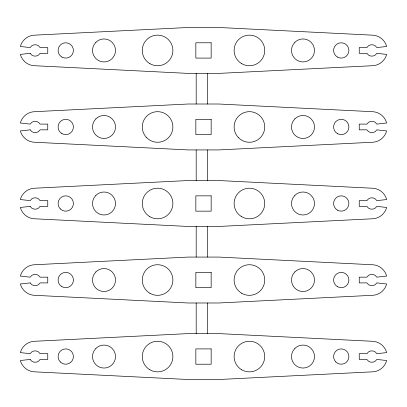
<?xml version="1.0" encoding="UTF-8"?>
<svg xmlns="http://www.w3.org/2000/svg" width="407" height="407" viewBox="0 0 407 407"><rect width="100%" height="100%" fill="white"/><g stroke="black" fill="none" stroke-linecap="round" stroke-linejoin="round"><path stroke-width="0.61" d="M207.672 73.397L207.672 104.009M207.672 149.929L207.672 180.54M207.672 226.46L207.672 257.071M207.672 302.991L207.672 333.603M196.194 73.397L196.194 104.009M196.194 149.929L196.194 180.54M196.194 226.46L196.194 257.071M196.194 302.991L196.194 333.603M95.894 42.323L94.068 44.699A11.477 11.477 0 0 0 104.009 61.92A11.477 11.477 0 0 0 113.955 44.699L112.129 42.323A11.477 11.477 0 0 0 95.894 42.323M95.894 118.854L94.068 121.23A11.477 11.477 0 0 0 104.009 138.451A11.477 11.477 0 0 0 113.955 121.23L112.129 118.854A11.477 11.477 0 0 0 95.894 118.854M95.894 195.38L94.068 197.761A11.477 11.477 0 0 0 104.009 214.977A11.477 11.477 0 0 0 113.955 197.761L112.129 195.38A11.477 11.477 0 0 0 95.894 195.38M95.894 271.912L94.068 274.293A11.477 11.477 0 0 0 104.009 291.509A11.477 11.477 0 0 0 113.955 274.293L112.129 271.912A11.477 11.477 0 0 0 95.894 271.912M294.872 42.323L293.045 44.699A11.477 11.477 0 0 0 302.991 61.92A11.477 11.477 0 0 0 312.932 44.699L311.106 42.323A11.477 11.477 0 0 0 294.872 42.323M95.894 348.443L94.068 350.819A11.477 11.477 0 0 0 104.009 368.04A11.477 11.477 0 0 0 113.955 350.819L112.129 348.443A11.477 11.477 0 0 0 95.894 348.443M294.872 118.854L293.045 121.23A11.477 11.477 0 0 0 302.991 138.451A11.477 11.477 0 0 0 312.932 121.23L311.106 118.854A11.477 11.477 0 0 0 294.872 118.854M294.872 195.38L293.045 197.761A11.477 11.477 0 0 0 302.991 214.977A11.477 11.477 0 0 0 312.932 197.761L311.106 195.38A11.477 11.477 0 0 0 294.872 195.38M294.872 271.912L293.045 274.293A11.477 11.477 0 0 0 302.991 291.509A11.477 11.477 0 0 0 312.932 274.293L311.106 271.912A11.477 11.477 0 0 0 294.872 271.912M294.872 348.443L293.045 350.819A11.477 11.477 0 0 0 302.991 368.04A11.477 11.477 0 0 0 312.932 350.819L311.106 348.443A11.477 11.477 0 0 0 294.872 348.443M30.164 53.312L20.35 54.401A15.308 15.308 0 0 0 35.134 65.746L188.192 73.397L218.808 73.397L371.866 65.746A15.308 15.308 0 0 0 386.65 54.401L376.836 53.312A5.739 5.739 0 0 1 366.895 53.312L359.244 53.312L359.244 47.568L366.895 47.568A5.739 5.739 0 0 1 376.836 47.568L386.65 46.479A15.308 15.308 0 0 0 371.866 35.134L218.808 27.483L188.192 27.483L35.134 35.134A15.308 15.308 0 0 0 20.35 46.479L30.164 47.568A5.739 5.739 0 0 1 40.105 47.568L47.756 47.568L47.756 53.312L40.105 53.312A5.739 5.739 0 0 1 30.164 53.312M30.164 129.838L20.35 130.932A15.308 15.308 0 0 0 35.134 142.277L188.192 149.929L218.808 149.929L371.866 142.277A15.308 15.308 0 0 0 386.65 130.932L376.836 129.838A5.739 5.739 0 0 1 366.895 129.838L359.244 129.838L359.244 124.099L366.895 124.099A5.739 5.739 0 0 1 376.836 124.099L386.65 123.011A15.308 15.308 0 0 0 371.866 111.666L218.808 104.009L188.192 104.009L35.134 111.666A15.308 15.308 0 0 0 20.35 123.011L30.164 124.099A5.739 5.739 0 0 1 40.105 124.099L47.756 124.099L47.756 129.838L40.105 129.838A5.739 5.739 0 0 1 30.164 129.838M30.164 206.369L20.35 207.463A15.308 15.308 0 0 0 35.134 218.808L188.192 226.46L218.808 226.46L371.866 218.808A15.308 15.308 0 0 0 386.65 207.463L376.836 206.369A5.739 5.739 0 0 1 366.895 206.369L359.244 206.369L359.244 200.631L366.895 200.631A5.739 5.739 0 0 1 376.836 200.631L386.65 199.537A15.308 15.308 0 0 0 371.866 188.192L218.808 180.54L188.192 180.54L35.134 188.192A15.308 15.308 0 0 0 20.35 199.537L30.164 200.631A5.739 5.739 0 0 1 40.105 200.631L47.756 200.631L47.756 206.369L40.105 206.369A5.739 5.739 0 0 1 30.164 206.369M30.164 282.901L20.35 283.989A15.308 15.308 0 0 0 35.134 295.334L188.192 302.991L218.808 302.991L371.866 295.334A15.308 15.308 0 0 0 386.65 283.989L376.836 282.901A5.739 5.739 0 0 1 366.895 282.901L359.244 282.901L359.244 277.162L366.895 277.162A5.739 5.739 0 0 1 376.836 277.162L386.65 276.068A15.308 15.308 0 0 0 371.866 264.723L218.808 257.071L188.192 257.071L35.134 264.723A15.308 15.308 0 0 0 20.35 276.068L30.164 277.162A5.739 5.739 0 0 1 40.105 277.162L47.756 277.162L47.756 282.901L40.105 282.901A5.739 5.739 0 0 1 30.164 282.901M30.164 359.432L20.35 360.521A15.308 15.308 0 0 0 35.134 371.866L188.192 379.517L218.808 379.517L371.866 371.866A15.308 15.308 0 0 0 386.65 360.521L376.836 359.432A5.739 5.739 0 0 1 366.895 359.432L359.244 359.432L359.244 353.688L366.895 353.688A5.739 5.739 0 0 1 376.836 353.688L386.65 352.599A15.308 15.308 0 0 0 371.866 341.254L218.808 333.603L188.192 333.603L35.134 341.254A15.308 15.308 0 0 0 20.35 352.599L30.164 353.688A5.739 5.739 0 0 1 40.105 353.688L47.756 353.688L47.756 359.432L40.105 359.432A5.739 5.739 0 0 1 30.164 359.432M211.152 42.786L195.848 42.786L195.848 58.094L211.152 58.094L211.152 42.786M211.152 119.317L195.848 119.317L195.848 134.625L211.152 134.625L211.152 119.317M211.152 195.848L195.848 195.848L195.848 211.152L211.152 211.152L211.152 195.848M211.152 272.375L195.848 272.375L195.848 287.683L211.152 287.683L211.152 272.375M211.152 348.906L195.848 348.906L195.848 364.214L211.152 364.214L211.152 348.906M60.333 361.971A7.652 7.652 0 0 0 73.138 358.542A7.652 7.652 0 0 0 63.767 349.165A7.652 7.652 0 0 0 60.333 361.971M61.92 286.655A7.652 7.652 0 0 0 73.397 280.031A7.652 7.652 0 0 0 61.92 273.402A7.652 7.652 0 0 0 61.92 286.655M241.763 293.284A15.308 15.308 0 0 0 264.723 280.031A15.308 15.308 0 0 0 241.763 266.773A15.308 15.308 0 0 0 241.763 293.284M337.428 286.655A7.652 7.652 0 0 0 348.906 280.031A7.652 7.652 0 0 0 337.428 273.402A7.652 7.652 0 0 0 337.428 286.655M149.929 293.284A15.308 15.308 0 0 0 172.889 280.031A15.308 15.308 0 0 0 149.929 266.773A15.308 15.308 0 0 0 149.929 293.284M60.333 208.913A7.652 7.652 0 0 0 73.138 205.479A7.652 7.652 0 0 0 63.767 196.108A7.652 7.652 0 0 0 60.333 208.913M337.428 210.129A7.652 7.652 0 0 0 348.906 203.5A7.652 7.652 0 0 0 337.428 196.871A7.652 7.652 0 0 0 337.428 210.129M241.763 216.753A15.308 15.308 0 0 0 264.723 203.5A15.308 15.308 0 0 0 241.763 190.247A15.308 15.308 0 0 0 241.763 216.753M149.929 216.753A15.308 15.308 0 0 0 172.889 203.5A15.308 15.308 0 0 0 149.929 190.247A15.308 15.308 0 0 0 149.929 216.753M241.763 369.815A15.308 15.308 0 0 0 264.723 356.557A15.308 15.308 0 0 0 241.763 343.305A15.308 15.308 0 0 0 241.763 369.815M335.841 361.971A7.652 7.652 0 0 0 348.646 358.542A7.652 7.652 0 0 0 339.275 349.165A7.652 7.652 0 0 0 335.841 361.971M149.929 369.815A15.308 15.308 0 0 0 172.889 356.557A15.308 15.308 0 0 0 149.929 343.305A15.308 15.308 0 0 0 149.929 369.815M61.92 133.598A7.652 7.652 0 0 0 73.397 126.969A7.652 7.652 0 0 0 61.92 120.345A7.652 7.652 0 0 0 61.92 133.598M337.428 133.598A7.652 7.652 0 0 0 348.906 126.969A7.652 7.652 0 0 0 337.428 120.345A7.652 7.652 0 0 0 337.428 133.598M238.594 137.795A15.308 15.308 0 0 0 264.204 130.932A15.308 15.308 0 0 0 245.457 112.184A15.308 15.308 0 0 0 238.594 137.795M146.759 137.795A15.308 15.308 0 0 0 172.365 130.932A15.308 15.308 0 0 0 153.622 112.184A15.308 15.308 0 0 0 146.759 137.795M61.92 57.066A7.652 7.652 0 0 0 73.397 50.443A7.652 7.652 0 0 0 61.92 43.814A7.652 7.652 0 0 0 61.92 57.066M337.428 57.066A7.652 7.652 0 0 0 348.906 50.443A7.652 7.652 0 0 0 337.428 43.814A7.652 7.652 0 0 0 337.428 57.066M241.763 63.696A15.308 15.308 0 0 0 264.723 50.443A15.308 15.308 0 0 0 241.763 37.185A15.308 15.308 0 0 0 241.763 63.696M149.929 63.696A15.308 15.308 0 0 0 172.889 50.443A15.308 15.308 0 0 0 149.929 37.185A15.308 15.308 0 0 0 149.929 63.696"/></g></svg>
